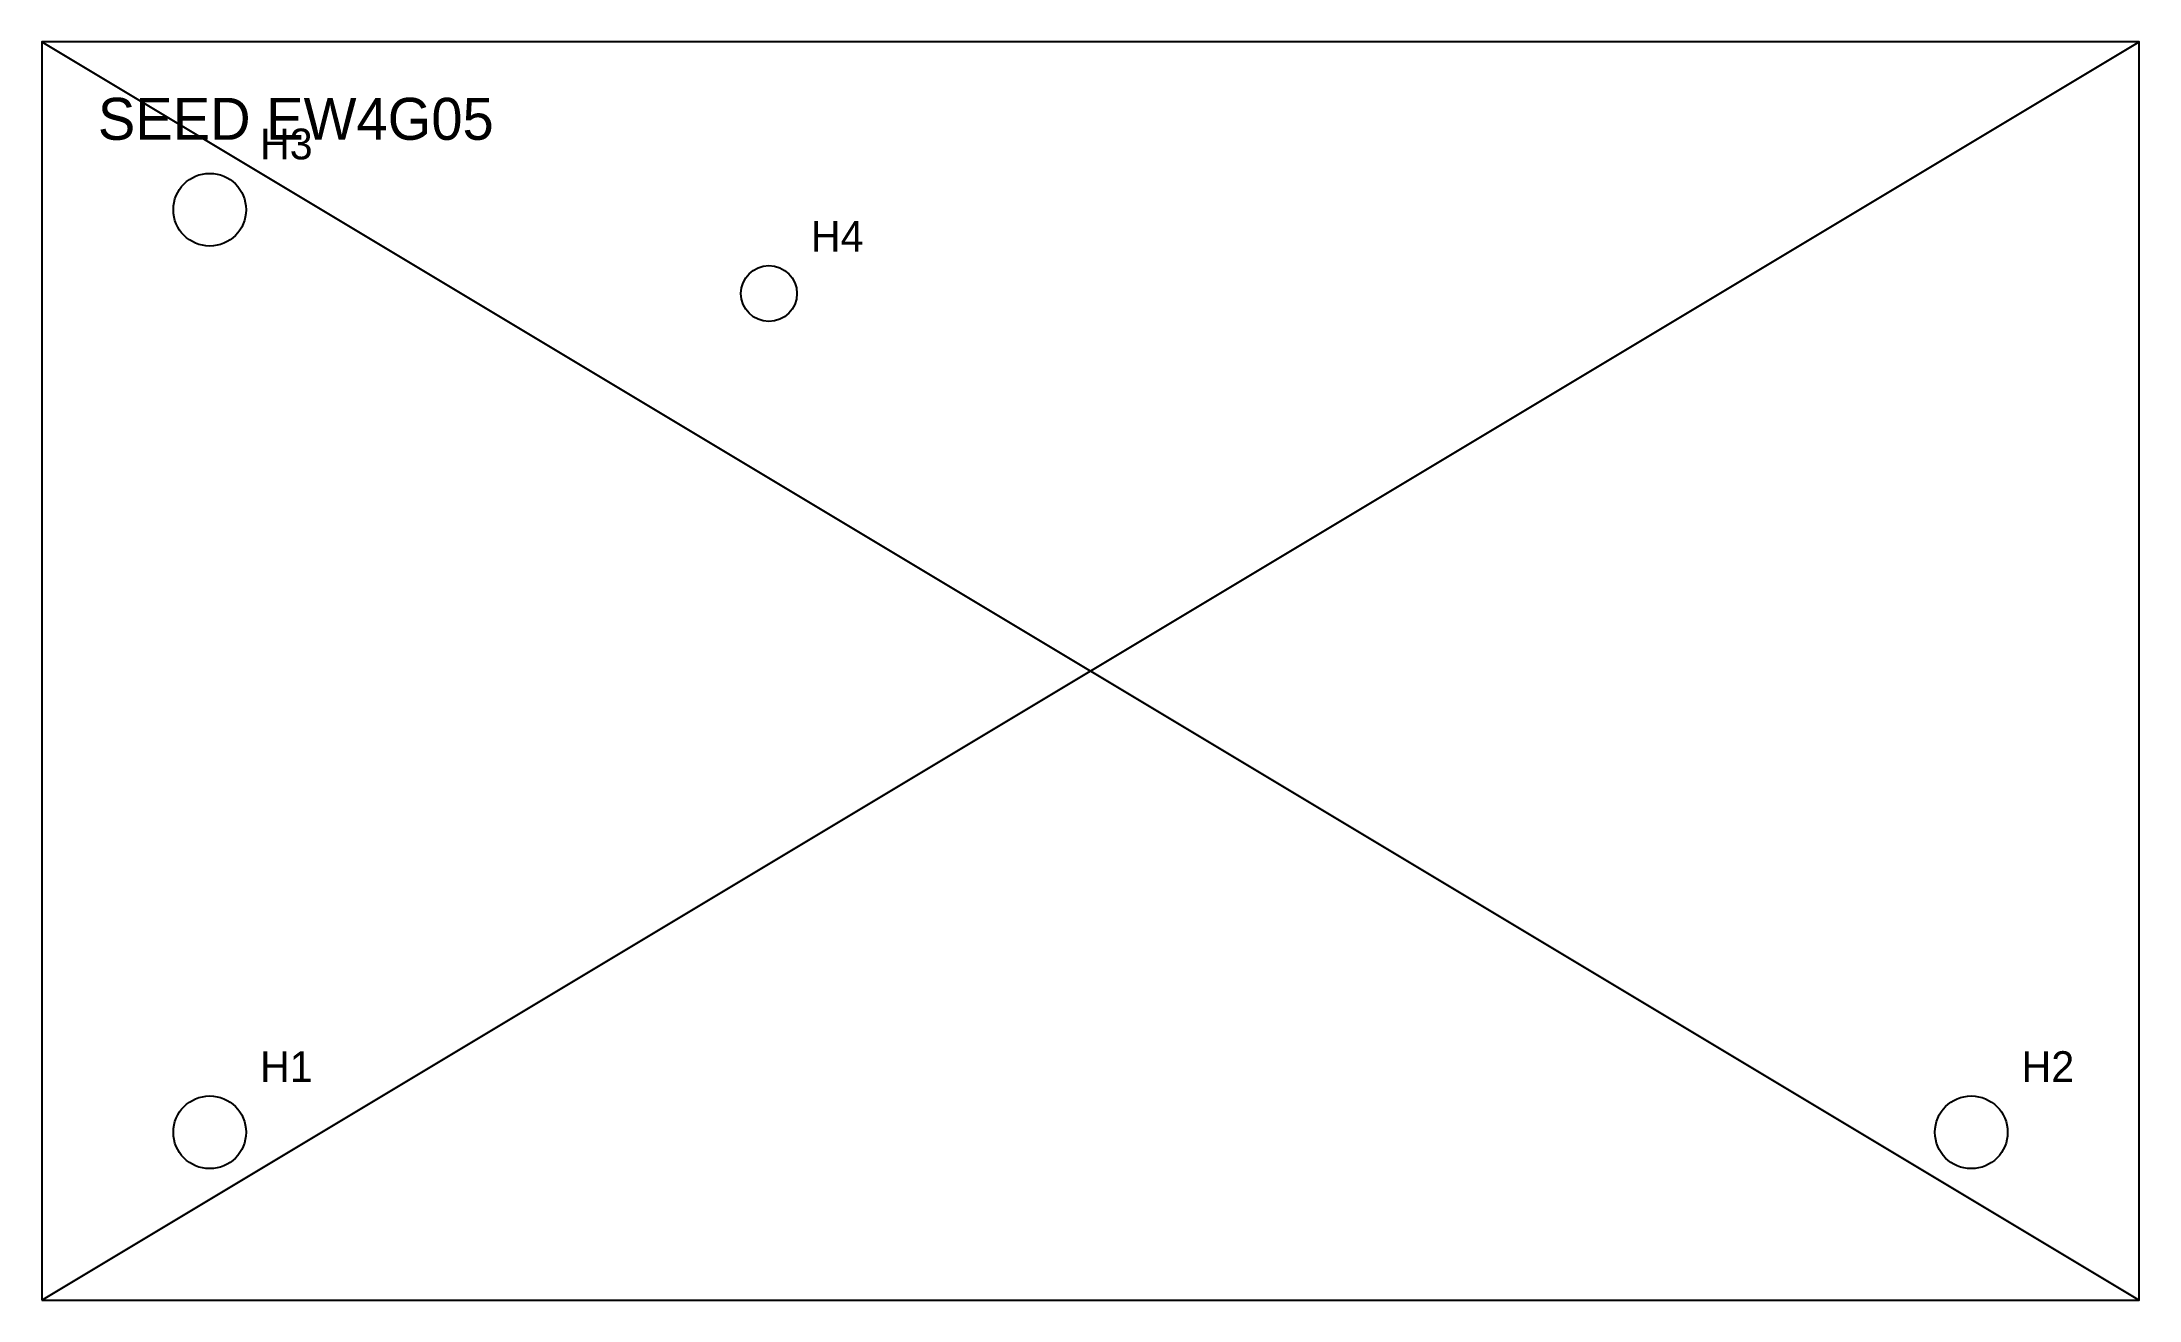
# Model space of a CAD drawing. Header units: metres. Extents: x 0 to 150, y 0 to 90.
import ezdxf

# ---------------------------------------------------------------- set-up
doc = ezdxf.new("R2010")
doc.units = ezdxf.units.M
doc.layers.add('GUIDE', color=7, linetype='Continuous')

msp = doc.modelspace()

# ---------------------------------------------------------------- linework, layer by layer
at = {"layer": 'GUIDE'}
for p, q in [((0, 0), (150, 90)), ((0, 90), (150, 0))]:
    msp.add_line(p, q, dxfattribs=at)
msp.add_lwpolyline([(0, 0), (150, 0), (150, 90), (0, 90)], close=True, dxfattribs=at)
for centre, radius in [((12, 78), 2.6), ((52, 72), 2), ((12, 12), 2.6), ((138, 12), 2.6)]:
    msp.add_circle(centre, radius, dxfattribs=at)

# ---------------------------------------------------------------- texts
for s, height, p in [('SEED EW4G05', 3, (4, 83)), ('H3', 2.2, (15.6, 81.6)), ('H4', 2.2, (55, 75)), ('H1', 2.2, (15.6, 15.6)), ('H2', 2.2, (141.6, 15.6))]:
    msp.add_text(s, height=height, dxfattribs=at).set_placement(p)

doc.saveas('drawing.dxf')
